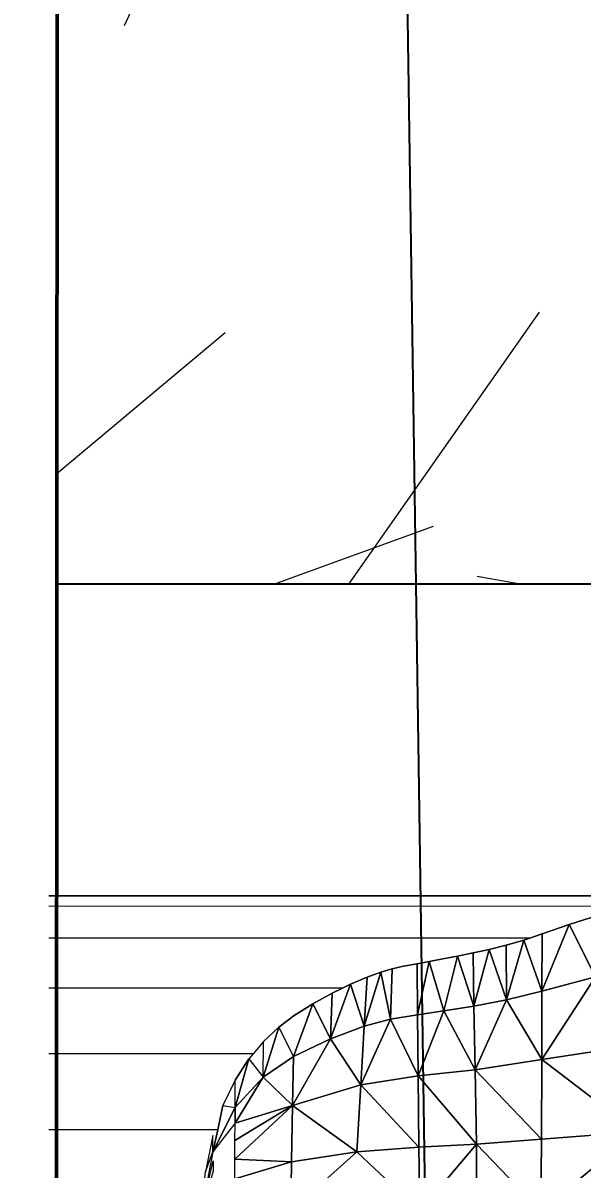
# Model space of a CAD drawing. Header units: centimetres. Extents: x -48696 to 156237, y -5617 to 29024.
# Drawn here: x -44947.11 to -44943.58, y 10336.96 to 10344.21 of the extents above; entities that cross this region are included whole.
import ezdxf

# ---------------------------------------------------------------- set-up
doc = ezdxf.new("R2010")
doc.units = ezdxf.units.CM
doc.layers.add('A0 BV', color=7, linetype='Continuous', plot=False)
doc.layers.add('ACESSORIOS', color=2, linetype='Continuous')
for name, color, linetype, lineweight in [('Hachura', 1, 'Continuous', 9), ('Moveis', 1, 'Continuous', 9), ('Parede Baixa', 5, 'Continuous', 50)]:
    doc.layers.add(name, color=color, linetype=linetype, lineweight=lineweight)
doc.styles.add('Valéria', font='romantic.ttf', dxfattribs={"height": 10})
doc.dimstyles.new('Cota - 50', dxfattribs={"dimtxt": 10, "dimasz": 5, "dimexe": 10, "dimexo": 20, "dimgap": 5, "dimtad": 1, "dimtxsty": 'Valéria', "dimblk": 'DOT', "dimcen": 0, "dimclrd": 12, "dimclre": 12, "dimclrt": 2, "dimazin": 2, "dimtfac": 1, "dimtix": 1, "dimtmove": 0, "dimatfit": 3, "dimldrblk": 'DOT', "dimfxl": 1, "dimarcsym": 0})

# ---------------------------------------------------------------- blocks, each defined once
blk = doc.blocks.new('o')
at = {"layer": 'Moveis'}
blk.add_line((12552.0413, 3261.5202), (12555.278, 3261.5202), dxfattribs=at)
for points, invisible_edges in [([(12552.0413, 3261.5202), (12552.0907, 3279.4681), (12555.278, 3261.5202)], 3), ([(12552.0413, 3261.5202), (12552.0907, 3279.4681), (12555.278, 3261.5202)], 3), ([(12552.0413, 3261.5202), (12552.0907, 3279.4681), (12555.278, 3261.5202)], 3), ([(12552.0413, 3261.5202), (12552.0907, 3279.4681), (12555.278, 3261.5202)], 3), ([(12552.0413, 3261.5202), (12552.0907, 3279.4681), (12555.278, 3261.5202)], 3), ([(12552.0413, 3261.4563), (12555.278, 3261.5202), (12555.4803, 3261.4573)], 3), ([(12552.0413, 3261.2691), (12555.2938, 3261.4026), (12555.1252, 3261.3494)], 13), ([(12552.0413, 3261.2691), (12555.1252, 3261.3494), (12554.8924, 3261.2691)], 3), ([(12554.8924, 3261.2691), (12555.1252, 3261.3494), (12554.9651, 3261.2934)], 1), ([(12554.0769, 3261.087), (12554.8924, 3261.2691), (12554.1444, 3261.102)], 3), ([(12554.1444, 3261.102), (12554.8924, 3261.2691), (12554.2248, 3261.117)], 3), ([(12554.2248, 3261.117), (12554.8924, 3261.2691), (12554.2954, 3261.1303)], 3), ([(12554.2954, 3261.1303), (12554.8924, 3261.2691), (12554.3761, 3261.1456)], 3), ([(12554.3761, 3261.1456), (12554.8924, 3261.2691), (12554.4636, 3261.1624)], 3), ([(12554.4636, 3261.1624), (12554.8924, 3261.2691), (12554.5556, 3261.1807)], 3), ([(12554.5556, 3261.1807), (12554.8924, 3261.2691), (12554.6519, 3261.2017)], 3), ([(12554.6519, 3261.2017), (12554.8924, 3261.2691), (12554.7523, 3261.2267)], 3), ([(12554.7523, 3261.2267), (12554.8924, 3261.2691), (12554.8567, 3261.2571)], 1), ([(12554.8924, 3261.2691), (12554.964, 3260.9544), (12554.8567, 3261.2571)], 1), ([(12554.964, 3260.9544), (12554.8924, 3261.2691), (12554.9651, 3261.2934)], 1), ([(12554.3761, 3261.1456), (12554.3823, 3260.8377), (12554.2954, 3261.1303)], 1), ([(12554.3823, 3260.8377), (12554.3761, 3261.1456), (12554.4636, 3261.1624)], 1), ([(12552.0413, 3260.9712), (12554.0769, 3261.087), (12554.0092, 3261.0671)], 13), ([(12552.0413, 3260.9712), (12554.0092, 3261.0671), (12553.9286, 3261.037)], 13), ([(12554.0769, 3261.087), (12554.2274, 3260.8145), (12554.067, 3260.7876)], 1), ([(12554.2274, 3260.8145), (12554.0769, 3261.087), (12554.1444, 3261.102)], 13), ([(12554.2274, 3260.8145), (12554.1444, 3261.102), (12554.2248, 3261.117)], 1), ([(12552.0413, 3260.9712), (12553.9286, 3261.037), (12553.8305, 3260.9946)], 13), ([(12552.0413, 3260.9712), (12553.8305, 3260.9946), (12553.7822, 3260.9712)], 1), ([(12553.7212, 3260.9416), (12553.8305, 3260.9946), (12553.7102, 3260.6706)], 1), ([(12553.8305, 3260.9946), (12553.7212, 3260.9416), (12553.7822, 3260.9712)], 1), ([(12552.0413, 3260.583), (12553.7822, 3260.9712), (12553.7212, 3260.9416)], 13), ([(12552.0413, 3260.583), (12553.7212, 3260.9416), (12553.6074, 3260.8797)], 13), ([(12552.0413, 3260.583), (12553.6074, 3260.8797), (12553.4955, 3260.8096)], 13), ([(12553.4913, 3260.5666), (12553.4955, 3260.8096), (12553.6074, 3260.8797)], 1), ([(12552.0413, 3260.583), (12553.4955, 3260.8096), (12553.404, 3260.7405)], 13), ([(12553.4955, 3260.8096), (12553.4913, 3260.5666), (12553.404, 3260.7405)], 1), ([(12552.0413, 3260.583), (12553.404, 3260.7405), (12553.3147, 3260.6565)], 13), ([(12552.0413, 3260.583), (12553.3147, 3260.6565), (12553.253, 3260.583)], 1), ([(12552.0413, 3260.131), (12553.253, 3260.583), (12553.2278, 3260.5531)], 13), ([(12552.0413, 3260.131), (12553.2278, 3260.5531), (12553.1464, 3260.4272)], 13), ([(12552.0413, 3260.131), (12553.1464, 3260.4272), (12553.0739, 3260.2761)], 13), ([(12552.0413, 3260.131), (12553.0739, 3260.2761), (12553.0426, 3260.131)], 1), ([(12553.1457, 3260.2638), (12553.1145, 3260.131), (12553.0147, 3260.0018)], 1), ([(12553.0426, 3260.131), (12553.1457, 3260.2638), (12553.0147, 3260.0018)], 1), ([(12553.1457, 3260.2638), (12553.0426, 3260.131), (12553.0739, 3260.2761)], 1), ([(12553.1145, 3260.131), (12553.1457, 3260.2638), (12553.1453, 3260.171)], 1), ([(12553.0141, 3260.0972), (12553.0426, 3260.131), (12553.0147, 3260.0018)], 1), ([(12552.0413, 3259.6459), (12553.0141, 3260.0972), (12552.9707, 3259.8836)], 13)]:
    blk.add_3dface(points, dxfattribs=dict(at, invisible_edges=invisible_edges))
for points in [[(12555.2938, 3261.4026), (12555.2809, 3261.0391), (12555.1252, 3261.3494)], [(12555.2809, 3261.0391), (12554.964, 3260.9544), (12555.1252, 3261.3494)], [(12555.1252, 3261.3494), (12554.964, 3260.9544), (12554.9651, 3261.2934)], [(12554.8567, 3261.2571), (12554.7549, 3260.9021), (12554.7523, 3261.2267)], [(12554.964, 3260.9544), (12554.7549, 3260.9021), (12554.8567, 3261.2571)], [(12554.6519, 3261.2017), (12554.5612, 3260.8657), (12554.5556, 3261.1807)], [(12554.7549, 3260.9021), (12554.5612, 3260.8657), (12554.6519, 3261.2017)], [(12554.7549, 3260.9021), (12554.6519, 3261.2017), (12554.7523, 3261.2267)], [(12554.2954, 3261.1303), (12554.2274, 3260.8145), (12554.2248, 3261.117)], [(12554.3823, 3260.8377), (12554.2274, 3260.8145), (12554.2954, 3261.1303)], [(12554.5612, 3260.8657), (12554.3823, 3260.8377), (12554.4636, 3261.1624)], [(12554.5612, 3260.8657), (12554.4636, 3261.1624), (12554.5556, 3261.1807)], [(12554.067, 3260.7876), (12553.9113, 3260.7455), (12554.0092, 3261.0671)], [(12554.0092, 3261.0671), (12553.9113, 3260.7455), (12553.9286, 3261.037)], [(12554.0769, 3261.087), (12554.067, 3260.7876), (12554.0092, 3261.0671)], [(12553.9113, 3260.7455), (12553.7102, 3260.6706), (12553.8305, 3260.9946)], [(12553.9286, 3261.037), (12553.9113, 3260.7455), (12553.8305, 3260.9946)], [(12555.2809, 3261.0391), (12554.9627, 3260.5486), (12554.964, 3260.9544)], [(12555.5727, 3260.6411), (12554.9627, 3260.5486), (12555.2809, 3261.0391)], [(12553.7212, 3260.9416), (12553.7102, 3260.6706), (12553.6074, 3260.8797)], [(12554.964, 3260.9544), (12554.9627, 3260.5486), (12554.7549, 3260.9021)], [(12553.7102, 3260.6706), (12553.4913, 3260.5666), (12553.6074, 3260.8797)], [(12554.5679, 3260.4878), (12554.3823, 3260.8377), (12554.5612, 3260.8657)], [(12554.7549, 3260.9021), (12554.5679, 3260.4878), (12554.5612, 3260.8657)], [(12554.9627, 3260.5486), (12554.5679, 3260.4878), (12554.7549, 3260.9021)], [(12554.067, 3260.7876), (12553.8909, 3260.3994), (12553.9113, 3260.7455)], [(12554.2306, 3260.4518), (12553.8909, 3260.3994), (12554.067, 3260.7876)], [(12554.2306, 3260.4518), (12554.067, 3260.7876), (12554.2274, 3260.8145)], [(12554.3823, 3260.8377), (12554.2306, 3260.4518), (12554.2274, 3260.8145)], [(12554.5679, 3260.4878), (12554.2306, 3260.4518), (12554.3823, 3260.8377)], [(12553.404, 3260.7405), (12553.3123, 3260.445), (12553.3147, 3260.6565)], [(12553.4913, 3260.5666), (12553.3123, 3260.445), (12553.404, 3260.7405)], [(12553.9113, 3260.7455), (12553.8909, 3260.3994), (12553.7102, 3260.6706)], [(12553.7102, 3260.6706), (12553.4863, 3260.2769), (12553.4913, 3260.5666)], [(12553.8909, 3260.3994), (12553.4863, 3260.2769), (12553.7102, 3260.6706)], [(12555.5727, 3260.6411), (12555.5235, 3260.1203), (12554.9627, 3260.5486)], [(12553.2278, 3260.5531), (12553.1457, 3260.2638), (12553.1464, 3260.4272)], [(12553.3123, 3260.445), (12553.1457, 3260.2638), (12553.2278, 3260.5531)], [(12553.4913, 3260.5666), (12553.4863, 3260.2769), (12553.3123, 3260.445)], [(12554.9627, 3260.5486), (12554.9611, 3260.0768), (12554.5679, 3260.4878)], [(12555.5235, 3260.1203), (12554.9611, 3260.0768), (12554.9627, 3260.5486)], [(12553.4863, 3260.2769), (12553.1453, 3260.171), (12553.3123, 3260.445)], [(12553.3123, 3260.445), (12553.1453, 3260.171), (12553.1457, 3260.2638)], [(12554.2343, 3260.0297), (12553.8909, 3260.3994), (12554.2306, 3260.4518)], [(12554.5757, 3260.0476), (12554.2306, 3260.4518), (12554.5679, 3260.4878)], [(12554.5757, 3260.0476), (12554.2343, 3260.0297), (12554.2306, 3260.4518)], [(12554.9611, 3260.0768), (12554.5757, 3260.0476), (12554.5679, 3260.4878)], [(12553.8909, 3260.3994), (12553.8673, 3260.0011), (12553.4863, 3260.2769)], [(12554.2343, 3260.0297), (12553.8673, 3260.0011), (12553.8909, 3260.3994)], [(12553.4863, 3260.2769), (12553.1444, 3259.9573), (12553.1449, 3260.0681)], [(12553.4863, 3260.2769), (12553.4806, 3259.9421), (12553.1444, 3259.9573)], [(12553.4863, 3260.2769), (12553.1449, 3260.0681), (12553.1453, 3260.171)], [(12553.8673, 3260.0011), (12553.4806, 3259.9421), (12553.4863, 3260.2769)], [(12555.5235, 3260.1203), (12554.9582, 3259.6499), (12554.9611, 3260.0768)], [(12555.5235, 3259.6499), (12554.9582, 3259.6499), (12555.5235, 3260.1203)], [(12554.5757, 3260.0476), (12554.2411, 3259.6499), (12554.2343, 3260.0297)], [(12554.5757, 3259.6499), (12554.2411, 3259.6499), (12554.5757, 3260.0476)], [(12554.9611, 3260.0768), (12554.9582, 3259.6499), (12554.5757, 3260.0476)], [(12554.9582, 3259.6499), (12554.5757, 3259.6499), (12554.5757, 3260.0476)], [(12553.0147, 3260.0018), (12552.9473, 3259.6499), (12552.9707, 3259.8836)], [(12553.8673, 3260.0011), (12553.4754, 3259.6499), (12553.4806, 3259.9421)], [(12554.2411, 3259.6499), (12553.4754, 3259.6499), (12553.8673, 3260.0011)], [(12554.2411, 3259.6499), (12553.8673, 3260.0011), (12554.2343, 3260.0297)], [(12553.0154, 3259.8869), (12552.9473, 3259.6499), (12553.015, 3259.9474)], [(12553.4806, 3259.9421), (12553.144, 3259.8406), (12553.1444, 3259.9573)], [(12553.4806, 3259.9421), (12553.4754, 3259.6499), (12553.144, 3259.8406)]]:
    blk.add_3dface(points, dxfattribs=at)
blk = doc.blocks.new('_Dot')
at = {"color": 0, "linetype": 'ByBlock', "lineweight": -2}
blk.add_line((-0.5, 0), (-1, 0), dxfattribs=at)
at = {"color": 0, "linetype": 'ByBlock', "const_width": 0.5}
blk.add_lwpolyline([(-0.25, 0, 1), (0.25, 0, 1)], format="xyb", close=True, dxfattribs=at)
blk = doc.blocks.new('*D1833')
at = {"layer": 'A0 BV', "color": 12, "lineweight": -2, "transparency": 16777216}
for p, q in [((-44926.8512, 10416.3451), (-44905.5446, 10416.3451)), ((-44915.5446, 10181.3451), (-44915.5446, 10411.3451)), ((-44926.9912, 10176.3451), (-44905.5446, 10176.3451))]:
    blk.add_line(p, q, dxfattribs=at)
at = {"layer": 'Defpoints', "color": 0, "transparency": 16777216}
for p in [(-44946.8512, 10416.3451), (-44915.5446, 10416.3451), (-44946.9912, 10176.3451)]:
    blk.add_point(p, dxfattribs=at)
at = {"layer": 'A0 BV', "color": 12, "lineweight": -2, "transparency": 16777216, "xscale": 5, "yscale": 5, "zscale": 5}
for p, rotation in [((-44915.5446, 10416.3451), 90), ((-44915.5446, 10176.3451), 270)]:
    blk.add_blockref('_Dot', p, dxfattribs=dict(at, rotation=rotation))
at = {"layer": 'A0 BV', "color": 2, "transparency": 16777216, "insert": (-44925.6556, 10296.3451), "char_height": 10, "attachment_point": 5, "rotation": 90, "style": 'Valéria'}
blk.add_mtext('240', dxfattribs=at)

msp = doc.modelspace()

# ---------------------------------------------------------------- hatches: boundary and pattern name
at = {"layer": 'Hachura', "transparency": 33554687}
h = msp.add_hatch(dxfattribs=at)
h.set_pattern_fill('TEXTURED', color=55, scale=34.666667, angle=630, pattern_type=2)
h.set_pattern_definition([(270, (-29070.377, -1499.876), (26.346667, -15.253333), [1.386667, -23.226667, 1.04, -10.053333, 2.08, -24.613333]), (275, (-29057.897, -1484.276), (26.945558, -13.65015), [2.773333, -23.226667, 2.08, -10.053333, 4.16, -24.613333]), (280, (-29056.163, -1493.29), (32.973117, -9.322576), [2.426667, -5.893333, 3.12, -18.373333, 1.733333, -22.88]), (285, (-29053.043, -1487.05), (31.160774, -7.800804), [4.853333, -5.893333, 5.2, -18.373333, 3.813333, -22.88]), (290, (-29067.257, -1489.823), (25.535034, -15.42331), [2.773333, -19.066667, 2.426667, -14.213333, 1.733333, -11.093333]), (295, (-29072.11, -1494.676), (25.272984, -17.285344), [3.813333, -19.066667, 4.853333, -14.213333, 4.16, -11.093333]), (300, (-29069.337, -1499.876), (29.357105, 2.53867), [1.733333, -11.44, 1.386667, -16.986667, 1.04, -22.533333]), (305, (-29081.817, -1484.276), (34.392808, -2.579614), [3.813333, -11.44, 2.773333, -16.986667, 2.08, -22.533333]), (310, (-29061.71, -1490.17), (25.002797, -3.909928), [1.386667, -15.253333, 1.04, -9.706667, 2.773333, -17.68]), (315, (-29074.19, -1490.17), (34.07312, 7.10878), [2.773333, -15.253333, 2.08, -9.706667, 5.2, -17.68]), (320, (-29074.19, -1495.37), (27.240315, 9.273087), [0.693333, -12.826667, 1.733333, -21.146667, 2.08, -10.746667]), (330, (-29071.763, -1496.41), (25.850663, 11.49466), [1.733333, -14.213333, 0.693333, -16.64, 1.386667, -12.826667]), (335, (-29071.763, -1483.93), (36.061189, 8.429678), [3.813333, -14.213333, 1.386667, -16.64, 2.773333, -12.826667]), (340, (-29075.923, -1492.596), (24.912258, 12.698662), [1.04, -6.586667, 2.08, -11.093333, 1.386667, -15.253333]), (345, (-29079.043, -1480.116), (26.94076, 26.87634), [2.08, -6.586667, 4.16, -11.093333, 2.773333, -15.253333]), (350, (-29055.47, -1494.33), (19.034248, 24.100884), [2.426667, -15.253333, 1.04, -18.026667, 2.08, -16.986667]), (355, (-29080.43, -1497.45), (17.13321, 28.776244), [4.853333, -15.253333, 2.08, -18.026667, 4.16, -16.986667]), (360, (-29070.377, -1496.41), (12.826667, 30.506667), [2.08, -10.746667, 1.386667, -21.146667, 0.693333, -21.493333]), (5, (-29057.897, -1483.93), (22.551536, 32.5962), [4.16, -10.746667, 1.386667, -21.146667, 1.386667, -21.493333]), (10, (-29059.63, -1490.863), (16.772345, 28.65448), [2.426667, -13.52, 2.08, -11.093333, 2.426667, -25.306667]), (15, (-29053.39, -1497.103), (14.21112, 30.007247), [4.853333, -13.52, 4.16, -11.093333, 4.853333, -25.306667]), (20, (-29079.39, -1488.436), (9.439865, 27.784217), [2.773333, -9.013333, 1.386667, -18.373333, 2.08, -20.106667]), (25, (-29079.39, -1507.156), (6.98239, 28.501228), [5.2, -9.013333, 2.773333, -18.373333, 4.16, -20.106667]), (30, (-29075.23, -1479.076), (3.29244, 33.123994), [1.733333, -23.226667, 2.08, -10.746667, 2.426667, -14.213333]), (35, (-29072.11, -1482.196), (1.15916, 37.630215), [3.813333, -23.226667, 4.16, -10.746667, 4.853333, -14.213333]), (40, (-29082.857, -1486.703), (8.235192, 32.252453), [1.04, -7.626667, 1.386667, -14.906667, 2.773333, -19.413333]), (45, (-29079.737, -1489.823), (5.392868, 37.259813), [2.08, -7.626667, 2.773333, -14.906667, 5.2, -19.413333]), (50, (-29055.123, -1476.303), (-3.952657, 25.491192), [2.08, -12.48, 2.426667, -10.746667, 1.386667, -14.56]), (55, (-29076.963, -1490.17), (-8.715074, 26.839252), [4.16, -12.48, 4.853333, -10.746667, 2.773333, -14.56]), (60, (-29084.937, -1505.076), (-13.955328, 23.668663), [1.386667, -9.706667, 2.773333, -21.493333, 2.426667, -19.76]), (65, (-29065.87, -1501.956), (-12.009376, 30.84535), [2.773333, -9.706667, 5.2, -21.493333, 4.853333, -19.76]), (70, (-29065.523, -1482.196), (-18.769537, 27.49079), [2.08, -14.56, 1.733333, -13.173333, 1.386667, -21.146667]), (75, (-29078.003, -1479.076), (-23.300267, 29.57151), [4.16, -14.56, 3.813333, -13.173333, 2.773333, -21.146667]), (80, (-29073.843, -1484.276), (-19.54312, 24.918868), [3.12, -11.44, 2.08, -15.6, 2.773333, -15.253333]), (85, (-29058.243, -1499.876), (-27.85683, 23.6646), [3.813333, -11.44, 4.16, -15.6, 4.506667, -15.253333])])
h.paths.add_polyline_path([(-44934.33033, 10388.21776), (-44937.48972, 10391.37715), (-44935.22223, 10393.64463), (-44932.06284, 10390.48524, -18.8656747)], flags=16)
h.paths.add_polyline_path([(-44921.23223, 10378.68714, -1), (-44923.83223, 10378.68714, -1)], flags=0)
h.paths.add_polyline_path([(-44896.8512, 10416.386), (-44946.85122, 10416.37572), (-44946.89538, 10340.66073), (-44896.89537, 10340.66073)])

# ---------------------------------------------------------------- linework, layer by layer
msp.add_line((-44937.1857, 9842.90048), (-44956.43446, 11130.92449))
at = {"layer": 'ACESSORIOS'}
msp.add_line((-44896.89537, 10340.66073), (-44946.89538, 10340.66073), dxfattribs=at)
at = {"layer": 'Parede Baixa'}
msp.add_line((-44946.99123, 10176.32932), (-44946.85122, 10416.37572), dxfattribs=at)

# ---------------------------------------------------------------- block references
at = {"layer": 'Parede Baixa', "xscale": 1.066666666666667, "yscale": 1.066666666666667, "zscale": 1.066666666666667}
msp.add_blockref('o', (-58335.7909, 6859.73541), dxfattribs=at)

# ---------------------------------------------------------------- dimensions: what is measured, and where the dimension line sits
at = {"layer": 'A0 BV'}
dim = msp.add_linear_dim(base=(-44915.54463, 10416.34505), p1=(-44946.99122, 10176.34509), p2=(-44946.85124, 10416.34505), angle=90, dimstyle='Cota - 50', dxfattribs=at)
dim.commit()
dim.dimension.update_dxf_attribs({"geometry": '*D1833', "text_midpoint": (-44925.65557, 10296.34507)})

doc.saveas('drawing.dxf')
